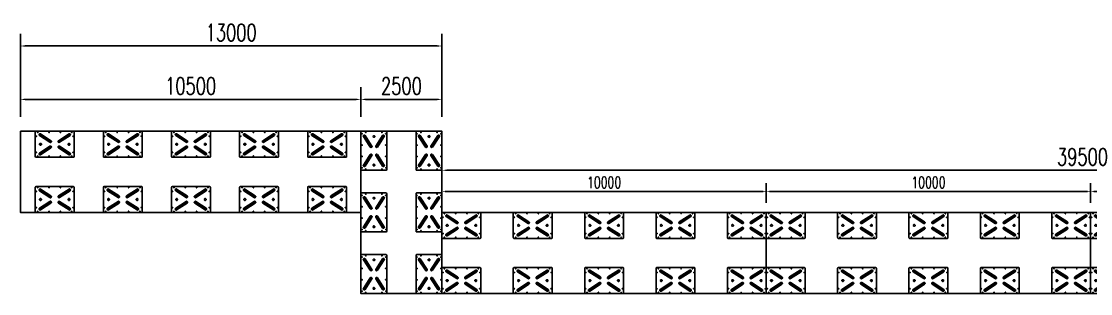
# Model space of a CAD drawing. Header units: millimetres. Extents: x -1871197 to -1180782, y 1281217 to 1543414.
# Drawn here: x -1423046 to -1390078, y 1361496 to 1369883 of the extents above; entities that cross this region are included whole.
import ezdxf

# ---------------------------------------------------------------- set-up
doc = ezdxf.new("R2010")
doc.units = ezdxf.units.MM
doc.header["$LTSCALE"] = 10
doc.layers.get('0').update_dxf_attribs({"linetype": 'CONTINUOUS'})
doc.layers.get('DEFPOINTS').update_dxf_attribs({"linetype": 'CONTINUOUS'})
for name, color, linetype in [('W-FLOAT_BOWL浮筒', 253, 'CONTINUOUS'), ('W-STEEL_FRAME钢架', 3, 'CONTINUOUS'), ('W-STEEL_KEEL钢龙骨', 5, 'CONTINUOUS')]:
    doc.layers.add(name, color=color, linetype=linetype)
doc.layers.add('文字标注', color=7, linetype='CONTINUOUS', lineweight=18)
doc.styles.add('STANDARD_T3', font='simplex.shx', dxfattribs={"width": 0.7, "bigfont": 'gbcbig.shx'})
doc.dimstyles.new('W&&100', dxfattribs={"dimtxt": 350, "dimasz": 100, "dimexe": 250, "dimexo": 300, "dimgap": 100, "dimtad": 1, "dimdec": 0, "dimzin": 0, "dimdsep": 46, "dimtxsty": 'STANDARD_T3', "dimcen": 0.09, "dimclrd": 1, "dimclre": 1, "dimclrt": 7, "dimazin": 2, "dimtfac": 1, "dimtdec": 0, "dimtix": 1, "dimtmove": 2, "dimatfit": 3, "dimfxl": 100, "dimtolj": 1, "dimtzin": 0, "dimarcsym": 0})
doc.dimstyles.new('W&&150', dxfattribs={"dimtxt": 525, "dimasz": 150, "dimexe": 375, "dimexo": 450, "dimgap": 150, "dimtad": 1, "dimdec": 0, "dimzin": 0, "dimdsep": 46, "dimtxsty": 'STANDARD_T3', "dimcen": 0.09, "dimclrd": 1, "dimclre": 1, "dimclrt": 7, "dimazin": 2, "dimtfac": 1, "dimtdec": 0, "dimtix": 1, "dimtmove": 2, "dimatfit": 3, "dimfxl": 100, "dimtolj": 1, "dimtzin": 0, "dimarcsym": 0})

# ---------------------------------------------------------------- blocks, each defined once
blk = doc.blocks.new('1200fx')
at = {"layer": 'W-FLOAT_BOWL浮筒'}
for p, q in [((0, 375), (0, -375)), ((1175, 400), (25, 400)), ((1200, -375), (1200, 375)), ((121, 311), (116, 301)), ((116, 301), (118, 289)), ((118, 289), (121, 279)), ((128, 320), (121, 311)), ((121, 279), (129, 271)), ((126, 296), (129, 306)), ((128, 286), (126, 296)), ((139, 325), (128, 320)), ((134, 279), (128, 286)), ((129, 306), (136, 314)), ((129, 296), (131, 304)), ((131, 288), (129, 296)), ((137, 283), (129, 271)), ((129, 271), (453, 61)), ((131, 304), (137, 311)), ((137, 283), (131, 288)), ((132, 1), (134, 11)), ((134, -11), (132, 1)), ((134, 279), (458, 68)), ((134, 11), (140, 21)), ((136, 314), (145, 316)), ((137, 311), (145, 313)), ((153, 309), (137, 283)), ((461, 71), (137, 283)), ((150, 325), (139, 325)), ((140, 21), (150, 28)), ((145, 316), (155, 313)), ((145, 313), (153, 309)), ((159, 321), (150, 325)), ((150, 28), (161, 29)), ((159, 321), (153, 309)), ((153, 309), (477, 100)), ((478, 103), (155, 313)), ((483, 112), (159, 321)), ((161, 29), (171, 28)), ((171, 28), (180, 21)), ((180, 21), (187, 11)), ((187, 11), (188, 1)), ((188, 1), (187, -11)), ((461, 71), (453, 61)), ((453, 61), (464, 56)), ((467, 65), (458, 68)), ((461, 71), (477, 100)), ((469, 70), (461, 71)), ((464, 56), (475, 56)), ((478, 68), (467, 65)), ((475, 71), (469, 70)), ((482, 76), (475, 71)), ((475, 56), (485, 61)), ((483, 112), (477, 100)), ((477, 100), (482, 93)), ((478, 103), (485, 95)), ((485, 75), (478, 68)), ((482, 93), (485, 85)), ((485, 85), (482, 76)), ((491, 103), (483, 112)), ((485, 95), (488, 85)), ((488, 85), (485, 75)), ((485, 61), (493, 70)), ((496, 93), (491, 103)), ((493, 70), (496, 81)), ((496, 81), (496, 93)), ((709, 103), (704, 93)), ((704, 93), (704, 81)), ((704, 81), (707, 70)), ((707, 70), (715, 61)), ((717, 112), (709, 103)), ((712, 85), (715, 95)), ((715, 75), (712, 85)), ((715, 95), (722, 103)), ((723, 68), (715, 75)), ((715, 61), (725, 56)), ((1041, 321), (717, 112)), ((717, 112), (723, 100)), ((717, 85), (718, 93)), ((718, 76), (717, 85)), ((718, 93), (723, 100)), ((725, 71), (718, 76)), ((1045, 313), (722, 103)), ((723, 100), (1047, 309)), ((741, 71), (723, 100)), ((733, 65), (723, 68)), ((733, 70), (725, 71)), ((725, 56), (736, 56)), ((741, 71), (733, 70)), ((742, 68), (733, 65)), ((736, 56), (747, 61)), ((1064, 283), (741, 71)), ((741, 71), (747, 61)), ((742, 68), (1066, 279)), ((747, 61), (1071, 271)), ((1015, 11), (1012, 1)), ((1012, 1), (1015, -11)), ((1020, 21), (1015, 11)), ((1029, 28), (1020, 21)), ((1041, 29), (1029, 28)), ((1052, 325), (1041, 321)), ((1047, 309), (1041, 321)), ((1050, 28), (1041, 29)), ((1045, 313), (1055, 316)), ((1047, 309), (1055, 313)), ((1047, 309), (1064, 283)), ((1060, 21), (1050, 28)), ((1063, 325), (1052, 325)), ((1055, 316), (1064, 314)), ((1055, 313), (1063, 311)), ((1066, 11), (1060, 21)), ((1072, 320), (1063, 325)), ((1063, 311), (1069, 304)), ((1064, 314), (1072, 306)), ((1069, 288), (1064, 283)), ((1064, 283), (1071, 271)), ((1072, 286), (1066, 279)), ((1068, 1), (1066, 11)), ((1066, -11), (1068, 1)), ((1069, 304), (1071, 296)), ((1071, 296), (1069, 288)), ((1071, 271), (1079, 279)), ((1080, 311), (1072, 320)), ((1072, 306), (1076, 296)), ((1076, 296), (1072, 286)), ((1079, 279), (1084, 289)), ((1084, 301), (1080, 311)), ((1084, 289), (1084, 301)), ((118, -288), (116, -299)), ((116, -299), (121, -311)), ((121, -278), (118, -288)), ((129, -269), (121, -278)), ((121, -311), (128, -320)), ((126, -296), (128, -286)), ((129, -306), (126, -296)), ((128, -286), (134, -278)), ((128, -320), (139, -325)), ((453, -60), (129, -269)), ((129, -269), (137, -281)), ((129, -296), (131, -288)), ((131, -304), (129, -296)), ((136, -313), (129, -306)), ((131, -288), (137, -281)), ((137, -309), (131, -304)), ((140, -21), (134, -11)), ((458, -68), (134, -278)), ((145, -314), (136, -313)), ((137, -281), (461, -71)), ((153, -309), (137, -281)), ((145, -311), (137, -309)), ((139, -325), (150, -325)), ((150, -26), (140, -21)), ((153, -309), (145, -311)), ((155, -313), (145, -314)), ((161, -29), (150, -26)), ((150, -325), (159, -320)), ((477, -98), (153, -309)), ((153, -309), (159, -320)), ((155, -313), (478, -101)), ((159, -320), (483, -110)), ((171, -26), (161, -29)), ((180, -21), (171, -26)), ((187, -11), (180, -21)), ((464, -56), (453, -60)), ((453, -60), (461, -71)), ((458, -68), (467, -65)), ((461, -71), (469, -68)), ((461, -71), (477, -98)), ((475, -56), (464, -56)), ((467, -65), (478, -66)), ((469, -68), (475, -70)), ((485, -61), (475, -56)), ((475, -70), (482, -76)), ((482, -93), (477, -98)), ((477, -98), (483, -110)), ((478, -66), (485, -75)), ((485, -95), (478, -101)), ((482, -76), (485, -85)), ((485, -85), (482, -93)), ((483, -110), (491, -101)), ((493, -70), (485, -61)), ((485, -75), (488, -85)), ((488, -85), (485, -95)), ((491, -101), (496, -91)), ((496, -80), (493, -70)), ((496, -91), (496, -80)), ((707, -70), (704, -80)), ((704, -80), (704, -91)), ((704, -91), (709, -101)), ((715, -61), (707, -70)), ((709, -101), (717, -110)), ((712, -85), (715, -75)), ((715, -95), (712, -85)), ((725, -56), (715, -61)), ((715, -75), (723, -66)), ((722, -101), (715, -95)), ((717, -85), (718, -76)), ((718, -93), (717, -85)), ((723, -98), (717, -110)), ((717, -110), (1041, -320)), ((718, -76), (725, -70)), ((723, -98), (718, -93)), ((722, -101), (1045, -313)), ((723, -66), (733, -65)), ((741, -71), (723, -98)), ((1047, -309), (723, -98)), ((736, -56), (725, -56)), ((725, -70), (733, -68)), ((733, -65), (742, -68)), ((733, -68), (741, -71)), ((747, -60), (736, -56)), ((747, -60), (741, -71)), ((741, -71), (1064, -281)), ((1066, -278), (742, -68)), ((1071, -269), (747, -60)), ((1015, -11), (1020, -21)), ((1020, -21), (1029, -26)), ((1029, -26), (1041, -29)), ((1041, -29), (1050, -26)), ((1041, -320), (1047, -309)), ((1041, -320), (1052, -325)), ((1055, -314), (1045, -313)), ((1047, -309), (1064, -281)), ((1055, -311), (1047, -309)), ((1050, -26), (1060, -21)), ((1052, -325), (1063, -325)), ((1063, -309), (1055, -311)), ((1064, -313), (1055, -314)), ((1060, -21), (1066, -11)), ((1069, -304), (1063, -309)), ((1063, -325), (1072, -320)), ((1071, -269), (1064, -281)), ((1064, -281), (1069, -288)), ((1072, -306), (1064, -313)), ((1066, -278), (1072, -286)), ((1069, -288), (1071, -296)), ((1071, -296), (1069, -304)), ((1079, -278), (1071, -269)), ((1072, -286), (1076, -296)), ((1076, -296), (1072, -306)), ((1072, -320), (1080, -311)), ((1084, -288), (1079, -278)), ((1080, -311), (1084, -299)), ((1084, -299), (1084, -288)), ((25, -400), (1175, -400))]:
    blk.add_line(p, q, dxfattribs=at)
for centre in [(75, 365), (425, 365), (775, 365), (1125, 365), (35, 250), (1165, 250), (35, -250), (1165, -250), (75, -365), (425, -365), (775, -365), (1125, -365)]:
    blk.add_circle(centre, 7, dxfattribs=at)
for centre, start, end in [((25, 375), 90, 180), ((1175, 375), 0, 90), ((25, -375), 180, 270), ((1175, -375), 270, 0)]:
    blk.add_arc(centre, 25, start, end, dxfattribs=at)
blk = doc.blocks.new('*U239')
blk.add_blockref('1200fx', (-600, 850))
at = {"xscale": -1, "rotation": 180}
blk.add_blockref('1200fx', (-600, -850), dxfattribs=at)
blk = doc.blocks.new('*U240')
at = {"color": 0, "linetype": 'ByBlock', "lineweight": -2, "transparency": 16777216}
for p in [(0, 0), (2100, 0), (4200, 0), (6300, 0), (8400, 0)]:
    blk.add_blockref('*U239', p, dxfattribs=at)
blk = doc.blocks.new('*U241')
at = {"xscale": -1, "rotation": 270}
blk.add_blockref('1200fx', (-850, -600), dxfattribs=at)
at = {"rotation": 90}
blk.add_blockref('1200fx', (850, -600), dxfattribs=at)
blk = doc.blocks.new('*U242')
at = {"color": 0, "linetype": 'ByBlock', "lineweight": -2, "transparency": 16777216}
for p in [(0, 3800), (0, 1900), (0, 0)]:
    blk.add_blockref('*U241', p, dxfattribs=at)
blk = doc.blocks.new('*D294')
at = {"color": 1, "lineweight": -2, "transparency": 16777216}
for p, q in [((-1423078, 1367146), (-1423078, 1367855)), ((-1412578, 1367146), (-1412578, 1367855)), ((-1422928, 1367480), (-1412728, 1367480))]:
    blk.add_line(p, q, dxfattribs=at)
at = {"color": 1, "transparency": 16777216}
for points in [[(-1422928, 1367505), (-1422928, 1367455), (-1423078, 1367480)], [(-1412728, 1367505), (-1412728, 1367455), (-1412578, 1367480)]]:
    blk.add_solid(points, dxfattribs=at)
at = {"layer": 'DEFPOINTS', "color": 0, "transparency": 16777216}
for p in [(-1412578, 1367480), (-1423078, 1366696), (-1412578, 1366696)]:
    blk.add_point(p, dxfattribs=at)
at = {"color": 7, "transparency": 16777216, "insert": (-1417828, 1367893), "char_height": 525, "attachment_point": 5, "style": 'STANDARD_T3'}
blk.add_mtext('\\A1;10500', dxfattribs=at)
blk = doc.blocks.new('*D295')
at = {"color": 1, "lineweight": -2, "transparency": 16777216}
for p, q in [((-1410078, 1364921), (-1410078, 1365671)), ((-1370578, 1364446), (-1370578, 1365671)), ((-1409928, 1365296), (-1370728, 1365296))]:
    blk.add_line(p, q, dxfattribs=at)
at = {"color": 1, "transparency": 16777216}
for points in [[(-1409928, 1365321), (-1409928, 1365271), (-1410078, 1365296)], [(-1370728, 1365321), (-1370728, 1365271), (-1370578, 1365296)]]:
    blk.add_solid(points, dxfattribs=at)
at = {"layer": 'DEFPOINTS', "color": 0, "transparency": 16777216}
for p in [(-1370578, 1365296), (-1410078, 1364471), (-1370578, 1363996)]:
    blk.add_point(p, dxfattribs=at)
at = {"color": 7, "transparency": 16777216, "insert": (-1390328, 1365709), "char_height": 525, "attachment_point": 5, "style": 'STANDARD_T3'}
blk.add_mtext('\\A1;39500', dxfattribs=at)
blk = doc.blocks.new('*D302')
at = {"color": 1, "lineweight": -2, "transparency": 16777216}
for p, q in [((-1412578, 1366946), (-1412578, 1367855)), ((-1410078, 1366946), (-1410078, 1367855)), ((-1412428, 1367480), (-1410228, 1367480))]:
    blk.add_line(p, q, dxfattribs=at)
at = {"color": 1, "transparency": 16777216}
for points in [[(-1412428, 1367505), (-1412428, 1367455), (-1412578, 1367480)], [(-1410228, 1367505), (-1410228, 1367455), (-1410078, 1367480)]]:
    blk.add_solid(points, dxfattribs=at)
at = {"layer": 'DEFPOINTS', "color": 0, "transparency": 16777216}
for p in [(-1410078, 1367480), (-1412578, 1366496), (-1410078, 1366496)]:
    blk.add_point(p, dxfattribs=at)
at = {"color": 7, "transparency": 16777216, "insert": (-1411328, 1367893), "char_height": 525, "attachment_point": 5, "style": 'STANDARD_T3'}
blk.add_mtext('\\A1;2500', dxfattribs=at)
blk = doc.blocks.new('*D303')
at = {"color": 1, "lineweight": -2, "transparency": 16777216}
for p, q in [((-1423078, 1366946), (-1423078, 1369501)), ((-1410078, 1366946), (-1410078, 1369501)), ((-1410228, 1369126), (-1422928, 1369126))]:
    blk.add_line(p, q, dxfattribs=at)
at = {"color": 1, "transparency": 16777216}
for points in [[(-1422928, 1369151), (-1422928, 1369101), (-1423078, 1369126)], [(-1410228, 1369151), (-1410228, 1369101), (-1410078, 1369126)]]:
    blk.add_solid(points, dxfattribs=at)
at = {"layer": 'DEFPOINTS', "color": 0, "transparency": 16777216}
for p in [(-1423078, 1369126), (-1423078, 1366496), (-1410078, 1366496)]:
    blk.add_point(p, dxfattribs=at)
at = {"color": 7, "transparency": 16777216, "insert": (-1416578, 1369539), "char_height": 525, "attachment_point": 5, "style": 'STANDARD_T3'}
blk.add_mtext('\\A1;13000', dxfattribs=at)
blk = doc.blocks.new('*D293')
at = {"layer": 'DEFPOINTS', "color": 0, "transparency": 16777216}
for p in [(-1400078, 1364647), (-1410078, 1363996), (-1400078, 1363996)]:
    blk.add_point(p, dxfattribs=at)
at = {"layer": 'W-STEEL_KEEL钢龙骨', "color": 1, "lineweight": -2, "transparency": 16777216}
for p, q in [((-1410078, 1364296), (-1410078, 1364897)), ((-1400078, 1364296), (-1400078, 1364897)), ((-1409978, 1364647), (-1400178, 1364647))]:
    blk.add_line(p, q, dxfattribs=at)
at = {"layer": 'W-STEEL_KEEL钢龙骨', "color": 1, "transparency": 16777216}
for points in [[(-1409978, 1364663), (-1409978, 1364630), (-1410078, 1364647)], [(-1400178, 1364663), (-1400178, 1364630), (-1400078, 1364647)]]:
    blk.add_solid(points, dxfattribs=at)
at = {"layer": 'W-STEEL_KEEL钢龙骨', "color": 7, "transparency": 16777216, "insert": (-1405078, 1364922), "char_height": 350, "attachment_point": 5, "style": 'STANDARD_T3'}
blk.add_mtext('\\A1;10000', dxfattribs=at)
blk = doc.blocks.new('*D304')
at = {"layer": 'DEFPOINTS', "color": 0, "transparency": 16777216}
for p in [(-1390078, 1364647), (-1400078, 1363996), (-1390078, 1363996)]:
    blk.add_point(p, dxfattribs=at)
at = {"layer": 'W-STEEL_KEEL钢龙骨', "color": 1, "lineweight": -2, "transparency": 16777216}
for p, q in [((-1400078, 1364296), (-1400078, 1364897)), ((-1390078, 1364296), (-1390078, 1364897)), ((-1399978, 1364647), (-1390178, 1364647))]:
    blk.add_line(p, q, dxfattribs=at)
at = {"layer": 'W-STEEL_KEEL钢龙骨', "color": 1, "transparency": 16777216}
for points in [[(-1399978, 1364663), (-1399978, 1364630), (-1400078, 1364647)], [(-1390178, 1364663), (-1390178, 1364630), (-1390078, 1364647)]]:
    blk.add_solid(points, dxfattribs=at)
at = {"layer": 'W-STEEL_KEEL钢龙骨', "color": 7, "transparency": 16777216, "insert": (-1395078, 1364922), "char_height": 350, "attachment_point": 5, "style": 'STANDARD_T3'}
blk.add_mtext('\\A1;10000', dxfattribs=at)
blk = doc.blocks.new('*D305')
at = {"layer": 'DEFPOINTS', "color": 0, "transparency": 16777216}
for p in [(-1380078, 1364647), (-1390078, 1364496), (-1380078, 1363996)]:
    blk.add_point(p, dxfattribs=at)
at = {"layer": 'W-STEEL_KEEL钢龙骨', "color": 1, "lineweight": -2, "transparency": 16777216}
for p, q in [((-1390078, 1364796), (-1390078, 1364897)), ((-1380078, 1364296), (-1380078, 1364897)), ((-1389978, 1364647), (-1380178, 1364647))]:
    blk.add_line(p, q, dxfattribs=at)
at = {"layer": 'W-STEEL_KEEL钢龙骨', "color": 1, "transparency": 16777216}
for points in [[(-1389978, 1364663), (-1389978, 1364630), (-1390078, 1364647)], [(-1380178, 1364663), (-1380178, 1364630), (-1380078, 1364647)]]:
    blk.add_solid(points, dxfattribs=at)
at = {"layer": 'W-STEEL_KEEL钢龙骨', "color": 7, "transparency": 16777216, "insert": (-1385078, 1364922), "char_height": 350, "attachment_point": 5, "style": 'STANDARD_T3'}
blk.add_mtext('\\A1;10000', dxfattribs=at)
blk = doc.blocks.new('*U477')
at = {"rotation": 270}
blk.add_blockref('1200fx', (0, 600), dxfattribs=at)
blk = doc.blocks.new('*U479')
at = {"color": 0, "linetype": 'ByBlock', "lineweight": -2, "transparency": 16777216}
blk.add_blockref('*U477', (0, 0), dxfattribs=at)
blk = doc.blocks.new('*U480')
at = {"rotation": 270}
blk.add_blockref('1200fx', (0, 600), dxfattribs=at)
blk = doc.blocks.new('*U481')
at = {"color": 0, "linetype": 'ByBlock', "lineweight": -2, "transparency": 16777216}
blk.add_blockref('*U480', (0, 0), dxfattribs=at)
blk = doc.blocks.new('*U475')
at = {"rotation": 90}
for name, p in [('*U479', (0, 850)), ('*U481', (0, -850))]:
    blk.add_blockref(name, p, dxfattribs=at)
blk = doc.blocks.new('*U476')
at = {"layer": '文字标注', "color": 0, "linetype": 'ByBlock', "lineweight": -2, "transparency": 16777216}
for p in [(0, 0), (2200, 0), (4400, 0), (6600, 0), (8800, 0)]:
    blk.add_blockref('*U475', p, dxfattribs=at)
blk = doc.blocks.new('*U485')
at = {"rotation": 270}
blk.add_blockref('1200fx', (0, 600), dxfattribs=at)
blk = doc.blocks.new('*U486')
at = {"color": 0, "linetype": 'ByBlock', "lineweight": -2, "transparency": 16777216}
blk.add_blockref('*U485', (0, 0), dxfattribs=at)
blk = doc.blocks.new('*U487')
at = {"rotation": 270}
blk.add_blockref('1200fx', (0, 600), dxfattribs=at)
blk = doc.blocks.new('*U488')
at = {"color": 0, "linetype": 'ByBlock', "lineweight": -2, "transparency": 16777216}
blk.add_blockref('*U487', (0, 0), dxfattribs=at)
blk = doc.blocks.new('*U482')
at = {"rotation": 90}
for name, p in [('*U486', (0, 850)), ('*U488', (0, -850))]:
    blk.add_blockref(name, p, dxfattribs=at)
blk = doc.blocks.new('*U484')
at = {"layer": '文字标注', "color": 0, "linetype": 'ByBlock', "lineweight": -2, "transparency": 16777216}
for p in [(0, 0), (2200, 0), (4400, 0), (6600, 0), (8800, 0)]:
    blk.add_blockref('*U482', p, dxfattribs=at)
blk = doc.blocks.new('*U492')
at = {"rotation": 270}
blk.add_blockref('1200fx', (0, 600), dxfattribs=at)
blk = doc.blocks.new('*U493')
at = {"color": 0, "linetype": 'ByBlock', "lineweight": -2, "transparency": 16777216}
blk.add_blockref('*U492', (0, 0), dxfattribs=at)
blk = doc.blocks.new('*U494')
at = {"rotation": 270}
blk.add_blockref('1200fx', (0, 600), dxfattribs=at)
blk = doc.blocks.new('*U495')
at = {"color": 0, "linetype": 'ByBlock', "lineweight": -2, "transparency": 16777216}
blk.add_blockref('*U494', (0, 0), dxfattribs=at)
blk = doc.blocks.new('*U489')
at = {"rotation": 90}
for name, p in [('*U493', (0, 850)), ('*U495', (0, -850))]:
    blk.add_blockref(name, p, dxfattribs=at)
blk = doc.blocks.new('*U491')
at = {"layer": '文字标注', "color": 0, "linetype": 'ByBlock', "lineweight": -2, "transparency": 16777216}
for p in [(0, 0), (2200, 0), (4400, 0), (6600, 0), (8800, 0)]:
    blk.add_blockref('*U489', p, dxfattribs=at)

msp = doc.modelspace()

# ---------------------------------------------------------------- linework, layer by layer
at = {"layer": 'W-STEEL_FRAME钢架'}
for points in [[(-1423077.7, 1366496.1), (-1423077.7, 1363996.1), (-1412577.7, 1363996.1), (-1412577.7, 1361496.3), (-1370577.7, 1361496.3), (-1370577.7, 1363996.3), (-1410077.7, 1363996.3), (-1410077.7, 1366496.1)], [(-1423077.7, 1366496.1), (-1412577.7, 1366496.1), (-1412577.7, 1363996.1), (-1423077.7, 1363996.1)], [(-1410077.7, 1366496.1), (-1412577.7, 1366496.1), (-1412577.7, 1361496.3), (-1410077.7, 1361496.3)], [(-1410077.7, 1363996.3), (-1370577.7, 1363996.3), (-1370577.7, 1361496.3), (-1410077.7, 1361496.3)], [(-1410077.7, 1361496.3), (-1400077.7, 1361496.3), (-1400077.7, 1363996.3), (-1410077.7, 1363996.3)], [(-1400077.7, 1361496.3), (-1390077.7, 1361496.3), (-1390077.7, 1363996.3), (-1400077.7, 1363996.3)], [(-1390077.7, 1361496.3), (-1380077.7, 1361496.3), (-1380077.7, 1363996.3), (-1390077.7, 1363996.3)]]:
    msp.add_lwpolyline(points, close=True, dxfattribs=at)

# ---------------------------------------------------------------- block references
for name, p in [('*U240', (-1422017.7, 1365246.1)), ('*U242', (-1411327.7, 1362096.3))]:
    msp.add_blockref(name, p)
at = {"layer": '文字标注'}
for name, p in [('*U476', (-1409477.7, 1362746.3)), ('*U484', (-1399477.7, 1362746.3)), ('*U491', (-1389477.7, 1362746.3))]:
    msp.add_blockref(name, p, dxfattribs=at)

# ---------------------------------------------------------------- dimensions: what is measured, and where the dimension line sits
for base, p1, p2, picture, middle in [((-1423077.7, 1369126.3), (-1410077.7, 1366496.1), (-1423077.7, 1366496.1), '*D303', (-1416577.7, 1369538.8)), ((-1412577.7, 1367480), (-1423077.7, 1366696.1), (-1412577.7, 1366696.1), '*D294', (-1417827.7, 1367892.5)), ((-1410077.7, 1367480), (-1412577.7, 1366496.1), (-1410077.7, 1366496.1), '*D302', (-1411327.7, 1367892.5)), ((-1370577.7, 1365296.3), (-1410077.7, 1364471.3), (-1370577.7, 1363996.3), '*D295', (-1390327.7, 1365708.8))]:
    dim = msp.add_linear_dim(base=base, p1=p1, p2=p2, dimstyle='W&&150')
    dim.commit()
    dim.dimension.update_dxf_attribs({"geometry": picture, "text_midpoint": middle})
at = {"layer": 'W-STEEL_KEEL钢龙骨'}
for base, p1, p2, picture, middle in [((-1400077.7, 1364646.7), (-1410077.7, 1363996.3), (-1400077.7, 1363996.3), '*D293', (-1405077.7, 1364921.7)), ((-1390077.7, 1364646.7), (-1400077.7, 1363996.3), (-1390077.7, 1363996.3), '*D304', (-1395077.7, 1364921.7)), ((-1380077.7, 1364646.7), (-1390077.7, 1364496.3), (-1380077.7, 1363996.3), '*D305', (-1385077.7, 1364921.7))]:
    dim = msp.add_linear_dim(base=base, p1=p1, p2=p2, dimstyle='W&&100', dxfattribs=at)
    dim.commit()
    dim.dimension.update_dxf_attribs({"geometry": picture, "text_midpoint": middle})

doc.saveas('drawing.dxf')
